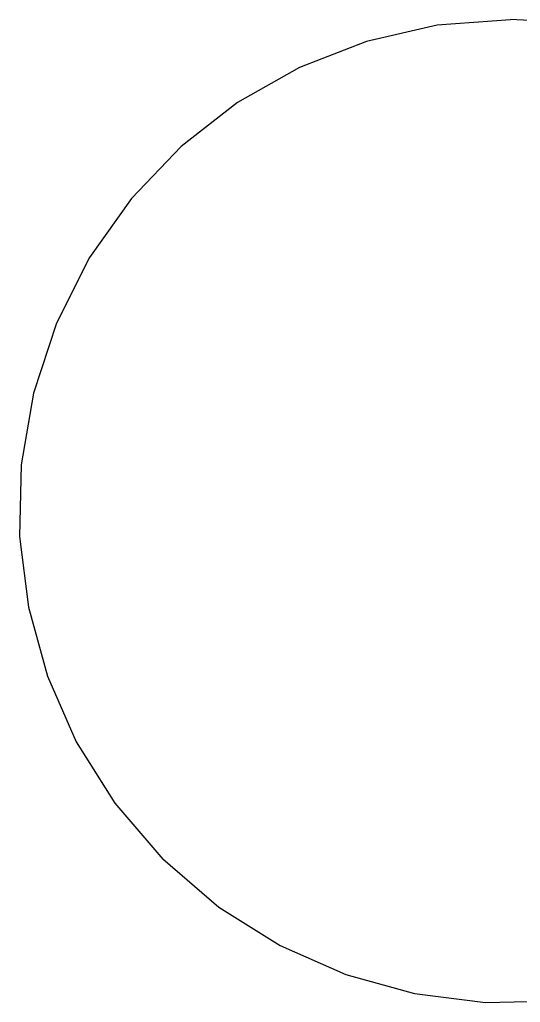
# Model space of a CAD drawing. Extents: x -1 to 307, y 59 to 2706.
# Drawn here: x 134.46 to 154.02, y 2625.41 to 2663.78 of the extents above; entities that cross this region are included whole.
import ezdxf

# ---------------------------------------------------------------- set-up
doc = ezdxf.new("R2010")
doc.units = 0

msp = doc.modelspace()

# ---------------------------------------------------------------- linework, layer by layer
at = {"layer": 'Layer_1'}
for p, q in [((150.770092, 2663.564983), (148.010127, 2662.936975)), ((150.770092, 2663.564983), (148.010127, 2662.936975)), ((150.770092, 2663.564983), (148.010127, 2662.936975)), ((150.770092, 2663.564983), (148.010127, 2662.936975)), ((150.770092, 2663.564983), (148.010127, 2662.936975)), ((150.770092, 2663.564983), (148.010127, 2662.936975)), ((150.770092, 2663.564983), (148.010127, 2662.936975)), ((150.770092, 2663.564983), (148.010127, 2662.936975)), ((150.770092, 2663.564983), (148.010127, 2662.936975)), ((150.770092, 2663.564983), (148.010127, 2662.936975)), ((150.770092, 2663.564983), (148.010127, 2662.936975)), ((150.770092, 2663.564983), (148.010127, 2662.936975)), ((150.770092, 2663.564983), (148.010127, 2662.936975)), ((150.770092, 2663.564983), (148.010127, 2662.936975)), ((150.770092, 2663.564983), (148.010127, 2662.936975)), ((150.770092, 2663.564983), (148.010127, 2662.936975)), ((150.770092, 2663.564983), (148.010127, 2662.936975)), ((150.770092, 2663.564983), (148.010127, 2662.936975)), ((150.770092, 2663.564983), (148.010127, 2662.936975)), ((150.770092, 2663.564983), (148.010127, 2662.936975)), ((150.770092, 2663.564983), (148.010127, 2662.936975)), ((150.770092, 2663.564983), (148.010127, 2662.936975)), ((150.770092, 2663.564983), (148.010127, 2662.936975)), ((150.770092, 2663.564983), (148.010127, 2662.936975)), ((153.64, 2663.78), (150.770092, 2663.564983)), ((153.64, 2663.78), (150.770092, 2663.564983)), ((153.64, 2663.78), (150.770092, 2663.564983)), ((153.64, 2663.78), (150.770092, 2663.564983)), ((153.64, 2663.78), (150.770092, 2663.564983)), ((153.64, 2663.78), (150.770092, 2663.564983)), ((153.64, 2663.78), (150.770092, 2663.564983)), ((153.64, 2663.78), (150.770092, 2663.564983)), ((153.64, 2663.78), (150.770092, 2663.564983)), ((153.64, 2663.78), (150.770092, 2663.564983)), ((153.64, 2663.78), (150.770092, 2663.564983)), ((153.64, 2663.78), (150.770092, 2663.564983)), ((153.64, 2663.78), (150.770092, 2663.564983)), ((153.64, 2663.78), (150.770092, 2663.564983)), ((153.64, 2663.78), (150.770092, 2663.564983)), ((153.64, 2663.78), (150.770092, 2663.564983)), ((153.64, 2663.78), (150.770092, 2663.564983)), ((153.64, 2663.78), (150.770092, 2663.564983)), ((153.64, 2663.78), (150.770092, 2663.564983)), ((153.64, 2663.78), (150.770092, 2663.564983)), ((153.64, 2663.78), (150.770092, 2663.564983)), ((153.64, 2663.78), (150.770092, 2663.564983)), ((153.64, 2663.78), (150.770092, 2663.564983)), ((153.64, 2663.78), (150.770092, 2663.564983)), ((155.537268, 2663.689578), (153.6396, 2663.78353)), ((155.537268, 2663.689578), (153.6396, 2663.78353)), ((155.537268, 2663.689578), (153.6396, 2663.78353)), ((155.537268, 2663.689578), (153.6396, 2663.78353)), ((155.537268, 2663.689578), (153.6396, 2663.78353)), ((155.537268, 2663.689578), (153.6396, 2663.78353)), ((155.537268, 2663.689578), (153.6396, 2663.78353)), ((155.537268, 2663.689578), (153.6396, 2663.78353)), ((155.537268, 2663.689578), (153.6396, 2663.78353)), ((155.537268, 2663.689578), (153.6396, 2663.78353)), ((155.537268, 2663.689578), (153.6396, 2663.78353)), ((155.537268, 2663.689578), (153.6396, 2663.78353)), ((155.537268, 2663.689578), (153.6396, 2663.78353)), ((155.537268, 2663.689578), (153.6396, 2663.78353)), ((155.537268, 2663.689578), (153.6396, 2663.78353)), ((155.537268, 2663.689578), (153.6396, 2663.78353)), ((155.537268, 2663.689578), (153.6396, 2663.78353)), ((155.537268, 2663.689578), (153.6396, 2663.78353)), ((155.537268, 2663.689578), (153.6396, 2663.78353)), ((155.537268, 2663.689578), (153.6396, 2663.78353)), ((155.537268, 2663.689578), (153.6396, 2663.78353)), ((155.537268, 2663.689578), (153.6396, 2663.78353)), ((155.537268, 2663.689578), (153.6396, 2663.78353)), ((155.537268, 2663.689578), (153.6396, 2663.78353)), ((153.64, 2663.78), (153.64, 2663.78)), ((153.64, 2663.78), (153.64, 2663.78)), ((153.64, 2663.78), (153.64, 2663.78)), ((153.64, 2663.78), (153.64, 2663.78)), ((153.64, 2663.78), (153.64, 2663.78)), ((153.64, 2663.78), (153.64, 2663.78)), ((153.64, 2663.78), (153.64, 2663.78)), ((153.64, 2663.78), (153.64, 2663.78)), ((148.010127, 2662.936975), (145.39836, 2661.921538)), ((148.010127, 2662.936975), (145.39836, 2661.921538)), ((148.010127, 2662.936975), (145.39836, 2661.921538)), ((148.010127, 2662.936975), (145.39836, 2661.921538)), ((148.010127, 2662.936975), (145.39836, 2661.921538)), ((148.010127, 2662.936975), (145.39836, 2661.921538)), ((148.010127, 2662.936975), (145.39836, 2661.921538)), ((148.010127, 2662.936975), (145.39836, 2661.921538)), ((148.010127, 2662.936975), (145.39836, 2661.921538)), ((148.010127, 2662.936975), (145.39836, 2661.921538)), ((148.010127, 2662.936975), (145.39836, 2661.921538)), ((148.010127, 2662.936975), (145.39836, 2661.921538)), ((148.010127, 2662.936975), (145.39836, 2661.921538)), ((148.010127, 2662.936975), (145.39836, 2661.921538)), ((148.010127, 2662.936975), (145.39836, 2661.921538)), ((148.010127, 2662.936975), (145.39836, 2661.921538)), ((148.010127, 2662.936975), (145.39836, 2661.921538)), ((148.010127, 2662.936975), (145.39836, 2661.921538)), ((148.010127, 2662.936975), (145.39836, 2661.921538)), ((148.010127, 2662.936975), (145.39836, 2661.921538)), ((148.010127, 2662.936975), (145.39836, 2661.921538)), ((148.010127, 2662.936975), (145.39836, 2661.921538)), ((148.010127, 2662.936975), (145.39836, 2661.921538)), ((148.010127, 2662.936975), (145.39836, 2661.921538)), ((145.39836, 2661.921538), (142.973049, 2660.544234)), ((145.39836, 2661.921538), (142.973049, 2660.544234)), ((145.39836, 2661.921538), (142.973049, 2660.544234)), ((145.39836, 2661.921538), (142.973049, 2660.544234)), ((145.39836, 2661.921538), (142.973049, 2660.544234)), ((145.39836, 2661.921538), (142.973049, 2660.544234)), ((145.39836, 2661.921538), (142.973049, 2660.544234)), ((145.39836, 2661.921538), (142.973049, 2660.544234)), ((145.39836, 2661.921538), (142.973049, 2660.544234)), ((145.39836, 2661.921538), (142.973049, 2660.544234)), ((145.39836, 2661.921538), (142.973049, 2660.544234)), ((145.39836, 2661.921538), (142.973049, 2660.544234)), ((145.39836, 2661.921538), (142.973049, 2660.544234)), ((145.39836, 2661.921538), (142.973049, 2660.544234)), ((145.39836, 2661.921538), (142.973049, 2660.544234)), ((145.39836, 2661.921538), (142.973049, 2660.544234)), ((145.39836, 2661.921538), (142.973049, 2660.544234)), ((145.39836, 2661.921538), (142.973049, 2660.544234)), ((145.39836, 2661.921538), (142.973049, 2660.544234)), ((145.39836, 2661.921538), (142.973049, 2660.544234)), ((145.39836, 2661.921538), (142.973049, 2660.544234)), ((145.39836, 2661.921538), (142.973049, 2660.544234)), ((145.39836, 2661.921538), (142.973049, 2660.544234)), ((145.39836, 2661.921538), (142.973049, 2660.544234)), ((142.973049, 2660.544234), (140.77245, 2658.830625)), ((142.973049, 2660.544234), (140.77245, 2658.830625)), ((142.973049, 2660.544234), (140.77245, 2658.830625)), ((142.973049, 2660.544234), (140.77245, 2658.830625)), ((142.973049, 2660.544234), (140.77245, 2658.830625)), ((142.973049, 2660.544234), (140.77245, 2658.830625)), ((142.973049, 2660.544234), (140.77245, 2658.830625)), ((142.973049, 2660.544234), (140.77245, 2658.830625)), ((142.973049, 2660.544234), (140.77245, 2658.830625)), ((142.973049, 2660.544234), (140.77245, 2658.830625)), ((142.973049, 2660.544234), (140.77245, 2658.830625)), ((142.973049, 2660.544234), (140.77245, 2658.830625)), ((142.973049, 2660.544234), (140.77245, 2658.830625)), ((142.973049, 2660.544234), (140.77245, 2658.830625)), ((142.973049, 2660.544234), (140.77245, 2658.830625)), ((142.973049, 2660.544234), (140.77245, 2658.830625)), ((142.973049, 2660.544234), (140.77245, 2658.830625)), ((142.973049, 2660.544234), (140.77245, 2658.830625)), ((142.973049, 2660.544234), (140.77245, 2658.830625)), ((142.973049, 2660.544234), (140.77245, 2658.830625)), ((142.973049, 2660.544234), (140.77245, 2658.830625)), ((142.973049, 2660.544234), (140.77245, 2658.830625)), ((142.973049, 2660.544234), (140.77245, 2658.830625)), ((142.973049, 2660.544234), (140.77245, 2658.830625)), ((140.77245, 2658.830625), (138.834821, 2656.806275)), ((140.77245, 2658.830625), (138.834821, 2656.806275)), ((140.77245, 2658.830625), (138.834821, 2656.806275)), ((140.77245, 2658.830625), (138.834821, 2656.806275)), ((140.77245, 2658.830625), (138.834821, 2656.806275)), ((140.77245, 2658.830625), (138.834821, 2656.806275)), ((140.77245, 2658.830625), (138.834821, 2656.806275)), ((140.77245, 2658.830625), (138.834821, 2656.806275)), ((140.77245, 2658.830625), (138.834821, 2656.806275)), ((140.77245, 2658.830625), (138.834821, 2656.806275)), ((140.77245, 2658.830625), (138.834821, 2656.806275)), ((140.77245, 2658.830625), (138.834821, 2656.806275)), ((140.77245, 2658.830625), (138.834821, 2656.806275)), ((140.77245, 2658.830625), (138.834821, 2656.806275)), ((140.77245, 2658.830625), (138.834821, 2656.806275)), ((140.77245, 2658.830625), (138.834821, 2656.806275)), ((140.77245, 2658.830625), (138.834821, 2656.806275)), ((140.77245, 2658.830625), (138.834821, 2656.806275)), ((140.77245, 2658.830625), (138.834821, 2656.806275)), ((140.77245, 2658.830625), (138.834821, 2656.806275)), ((140.77245, 2658.830625), (138.834821, 2656.806275)), ((140.77245, 2658.830625), (138.834821, 2656.806275)), ((140.77245, 2658.830625), (138.834821, 2656.806275)), ((140.77245, 2658.830625), (138.834821, 2656.806275)), ((138.834821, 2656.806275), (137.198419, 2654.496746)), ((138.834821, 2656.806275), (137.198419, 2654.496746)), ((138.834821, 2656.806275), (137.198419, 2654.496746)), ((138.834821, 2656.806275), (137.198419, 2654.496746)), ((138.834821, 2656.806275), (137.198419, 2654.496746)), ((138.834821, 2656.806275), (137.198419, 2654.496746)), ((138.834821, 2656.806275), (137.198419, 2654.496746)), ((138.834821, 2656.806275), (137.198419, 2654.496746)), ((138.834821, 2656.806275), (137.198419, 2654.496746)), ((138.834821, 2656.806275), (137.198419, 2654.496746)), ((138.834821, 2656.806275), (137.198419, 2654.496746)), ((138.834821, 2656.806275), (137.198419, 2654.496746)), ((138.834821, 2656.806275), (137.198419, 2654.496746)), ((138.834821, 2656.806275), (137.198419, 2654.496746)), ((138.834821, 2656.806275), (137.198419, 2654.496746)), ((138.834821, 2656.806275), (137.198419, 2654.496746)), ((138.834821, 2656.806275), (137.198419, 2654.496746)), ((138.834821, 2656.806275), (137.198419, 2654.496746)), ((138.834821, 2656.806275), (137.198419, 2654.496746)), ((138.834821, 2656.806275), (137.198419, 2654.496746)), ((138.834821, 2656.806275), (137.198419, 2654.496746)), ((138.834821, 2656.806275), (137.198419, 2654.496746)), ((138.834821, 2656.806275), (137.198419, 2654.496746)), ((138.834821, 2656.806275), (137.198419, 2654.496746)), ((137.198419, 2654.496746), (135.9015, 2651.9276)), ((137.198419, 2654.496746), (135.9015, 2651.9276)), ((137.198419, 2654.496746), (135.9015, 2651.9276)), ((137.198419, 2654.496746), (135.9015, 2651.9276)), ((137.198419, 2654.496746), (135.9015, 2651.9276)), ((137.198419, 2654.496746), (135.9015, 2651.9276)), ((137.198419, 2654.496746), (135.9015, 2651.9276)), ((137.198419, 2654.496746), (135.9015, 2651.9276)), ((137.198419, 2654.496746), (135.9015, 2651.9276)), ((137.198419, 2654.496746), (135.9015, 2651.9276)), ((137.198419, 2654.496746), (135.9015, 2651.9276)), ((137.198419, 2654.496746), (135.9015, 2651.9276)), ((137.198419, 2654.496746), (135.9015, 2651.9276)), ((137.198419, 2654.496746), (135.9015, 2651.9276)), ((137.198419, 2654.496746), (135.9015, 2651.9276)), ((137.198419, 2654.496746), (135.9015, 2651.9276)), ((137.198419, 2654.496746), (135.9015, 2651.9276)), ((137.198419, 2654.496746), (135.9015, 2651.9276)), ((137.198419, 2654.496746), (135.9015, 2651.9276)), ((137.198419, 2654.496746), (135.9015, 2651.9276)), ((137.198419, 2654.496746), (135.9015, 2651.9276)), ((137.198419, 2654.496746), (135.9015, 2651.9276)), ((137.198419, 2654.496746), (135.9015, 2651.9276)), ((137.198419, 2654.496746), (135.9015, 2651.9276)), ((135.901, 2651.93), (135.001386, 2649.196263)), ((135.901, 2651.93), (135.001386, 2649.196263)), ((135.901, 2651.93), (135.001386, 2649.196263)), ((135.901, 2651.93), (135.001386, 2649.196263)), ((135.901, 2651.93), (135.001386, 2649.196263)), ((135.901, 2651.93), (135.001386, 2649.196263)), ((135.901, 2651.93), (135.001386, 2649.196263)), ((135.901, 2651.93), (135.001386, 2649.196263)), ((135.901, 2651.93), (135.001386, 2649.196263)), ((135.901, 2651.93), (135.001386, 2649.196263)), ((135.901, 2651.93), (135.001386, 2649.196263)), ((135.901, 2651.93), (135.001386, 2649.196263)), ((135.901, 2651.93), (135.001386, 2649.196263)), ((135.901, 2651.93), (135.001386, 2649.196263)), ((135.901, 2651.93), (135.001386, 2649.196263)), ((135.901, 2651.93), (135.001386, 2649.196263)), ((135.901, 2651.93), (135.001386, 2649.196263)), ((135.901, 2651.93), (135.001386, 2649.196263)), ((135.901, 2651.93), (135.001386, 2649.196263)), ((135.901, 2651.93), (135.001386, 2649.196263)), ((135.901, 2651.93), (135.001386, 2649.196263)), ((135.901, 2651.93), (135.001386, 2649.196263)), ((135.901, 2651.93), (135.001386, 2649.196263)), ((135.901, 2651.93), (135.001386, 2649.196263)), ((135.001386, 2649.196263), (134.5254, 2646.406057)), ((135.001386, 2649.196263), (134.5254, 2646.406057)), ((135.001386, 2649.196263), (134.5254, 2646.406057)), ((135.001386, 2649.196263), (134.5254, 2646.406057)), ((135.001386, 2649.196263), (134.5254, 2646.406057)), ((135.001386, 2649.196263), (134.5254, 2646.406057)), ((135.001386, 2649.196263), (134.5254, 2646.406057)), ((135.001386, 2649.196263), (134.5254, 2646.406057)), ((135.001386, 2649.196263), (134.5254, 2646.406057)), ((135.001386, 2649.196263), (134.5254, 2646.406057)), ((135.001386, 2649.196263), (134.5254, 2646.406057)), ((135.001386, 2649.196263), (134.5254, 2646.406057)), ((135.001386, 2649.196263), (134.5254, 2646.406057)), ((135.001386, 2649.196263), (134.5254, 2646.406057)), ((135.001386, 2649.196263), (134.5254, 2646.406057)), ((135.001386, 2649.196263), (134.5254, 2646.406057)), ((135.001386, 2649.196263), (134.5254, 2646.406057)), ((135.001386, 2649.196263), (134.5254, 2646.406057)), ((135.001386, 2649.196263), (134.5254, 2646.406057)), ((135.001386, 2649.196263), (134.5254, 2646.406057)), ((135.001386, 2649.196263), (134.5254, 2646.406057)), ((135.001386, 2649.196263), (134.5254, 2646.406057)), ((135.001386, 2649.196263), (134.5254, 2646.406057)), ((135.001386, 2649.196263), (134.5254, 2646.406057)), ((134.5254, 2646.406057), (134.464069, 2643.604508)), ((134.5254, 2646.406057), (134.464069, 2643.604508)), ((134.5254, 2646.406057), (134.464069, 2643.604508)), ((134.5254, 2646.406057), (134.464069, 2643.604508)), ((134.5254, 2646.406057), (134.464069, 2643.604508)), ((134.5254, 2646.406057), (134.464069, 2643.604508)), ((134.5254, 2646.406057), (134.464069, 2643.604508)), ((134.5254, 2646.406057), (134.464069, 2643.604508)), ((134.5254, 2646.406057), (134.464069, 2643.604508)), ((134.5254, 2646.406057), (134.464069, 2643.604508)), ((134.5254, 2646.406057), (134.464069, 2643.604508)), ((134.5254, 2646.406057), (134.464069, 2643.604508)), ((134.5254, 2646.406057), (134.464069, 2643.604508)), ((134.5254, 2646.406057), (134.464069, 2643.604508)), ((134.5254, 2646.406057), (134.464069, 2643.604508)), ((134.5254, 2646.406057), (134.464069, 2643.604508)), ((134.5254, 2646.406057), (134.464069, 2643.604508)), ((134.5254, 2646.406057), (134.464069, 2643.604508)), ((134.5254, 2646.406057), (134.464069, 2643.604508)), ((134.5254, 2646.406057), (134.464069, 2643.604508)), ((134.5254, 2646.406057), (134.464069, 2643.604508)), ((134.5254, 2646.406057), (134.464069, 2643.604508)), ((134.5254, 2646.406057), (134.464069, 2643.604508)), ((134.5254, 2646.406057), (134.464069, 2643.604508)), ((134.464069, 2643.604508), (134.808414, 2640.83674)), ((134.464069, 2643.604508), (134.808414, 2640.83674)), ((134.464069, 2643.604508), (134.808414, 2640.83674)), ((134.464069, 2643.604508), (134.808414, 2640.83674)), ((134.464069, 2643.604508), (134.808414, 2640.83674)), ((134.464069, 2643.604508), (134.808414, 2640.83674)), ((134.464069, 2643.604508), (134.808414, 2640.83674)), ((134.464069, 2643.604508), (134.808414, 2640.83674)), ((134.464069, 2643.604508), (134.808414, 2640.83674)), ((134.464069, 2643.604508), (134.808414, 2640.83674)), ((134.464069, 2643.604508), (134.808414, 2640.83674)), ((134.464069, 2643.604508), (134.808414, 2640.83674)), ((134.464069, 2643.604508), (134.808414, 2640.83674)), ((134.464069, 2643.604508), (134.808414, 2640.83674)), ((134.464069, 2643.604508), (134.808414, 2640.83674)), ((134.464069, 2643.604508), (134.808414, 2640.83674)), ((134.464069, 2643.604508), (134.808414, 2640.83674)), ((134.464069, 2643.604508), (134.808414, 2640.83674)), ((134.464069, 2643.604508), (134.808414, 2640.83674)), ((134.464069, 2643.604508), (134.808414, 2640.83674)), ((134.464069, 2643.604508), (134.808414, 2640.83674)), ((134.464069, 2643.604508), (134.808414, 2640.83674)), ((134.464069, 2643.604508), (134.808414, 2640.83674)), ((134.464069, 2643.604508), (134.808414, 2640.83674)), ((134.808414, 2640.83674), (135.54946, 2638.14788)), ((134.808414, 2640.83674), (135.54946, 2638.14788)), ((134.808414, 2640.83674), (135.54946, 2638.14788)), ((134.808414, 2640.83674), (135.54946, 2638.14788)), ((134.808414, 2640.83674), (135.54946, 2638.14788)), ((134.808414, 2640.83674), (135.54946, 2638.14788)), ((134.808414, 2640.83674), (135.54946, 2638.14788)), ((134.808414, 2640.83674), (135.54946, 2638.14788)), ((134.808414, 2640.83674), (135.54946, 2638.14788)), ((134.808414, 2640.83674), (135.54946, 2638.14788)), ((134.808414, 2640.83674), (135.54946, 2638.14788)), ((134.808414, 2640.83674), (135.54946, 2638.14788)), ((134.808414, 2640.83674), (135.54946, 2638.14788)), ((134.808414, 2640.83674), (135.54946, 2638.14788)), ((134.808414, 2640.83674), (135.54946, 2638.14788)), ((134.808414, 2640.83674), (135.54946, 2638.14788)), ((134.808414, 2640.83674), (135.54946, 2638.14788)), ((134.808414, 2640.83674), (135.54946, 2638.14788)), ((134.808414, 2640.83674), (135.54946, 2638.14788)), ((134.808414, 2640.83674), (135.54946, 2638.14788)), ((134.808414, 2640.83674), (135.54946, 2638.14788)), ((134.808414, 2640.83674), (135.54946, 2638.14788)), ((134.808414, 2640.83674), (135.54946, 2638.14788)), ((134.808414, 2640.83674), (135.54946, 2638.14788)), ((135.54946, 2638.14788), (136.67823, 2635.583052)), ((135.54946, 2638.14788), (136.67823, 2635.583052)), ((135.54946, 2638.14788), (136.67823, 2635.583052)), ((135.54946, 2638.14788), (136.67823, 2635.583052)), ((135.54946, 2638.14788), (136.67823, 2635.583052)), ((135.54946, 2638.14788), (136.67823, 2635.583052)), ((135.54946, 2638.14788), (136.67823, 2635.583052)), ((135.54946, 2638.14788), (136.67823, 2635.583052)), ((135.54946, 2638.14788), (136.67823, 2635.583052)), ((135.54946, 2638.14788), (136.67823, 2635.583052)), ((135.54946, 2638.14788), (136.67823, 2635.583052)), ((135.54946, 2638.14788), (136.67823, 2635.583052)), ((135.54946, 2638.14788), (136.67823, 2635.583052)), ((135.54946, 2638.14788), (136.67823, 2635.583052)), ((135.54946, 2638.14788), (136.67823, 2635.583052)), ((135.54946, 2638.14788), (136.67823, 2635.583052)), ((135.54946, 2638.14788), (136.67823, 2635.583052)), ((135.54946, 2638.14788), (136.67823, 2635.583052)), ((135.54946, 2638.14788), (136.67823, 2635.583052)), ((135.54946, 2638.14788), (136.67823, 2635.583052)), ((135.54946, 2638.14788), (136.67823, 2635.583052)), ((135.54946, 2638.14788), (136.67823, 2635.583052)), ((135.54946, 2638.14788), (136.67823, 2635.583052)), ((135.54946, 2638.14788), (136.67823, 2635.583052)), ((136.67823, 2635.583052), (138.185749, 2633.187384)), ((136.67823, 2635.583052), (138.185749, 2633.187384)), ((136.67823, 2635.583052), (138.185749, 2633.187384)), ((136.67823, 2635.583052), (138.185749, 2633.187384)), ((136.67823, 2635.583052), (138.185749, 2633.187384)), ((136.67823, 2635.583052), (138.185749, 2633.187384)), ((136.67823, 2635.583052), (138.185749, 2633.187384)), ((136.67823, 2635.583052), (138.185749, 2633.187384)), ((136.67823, 2635.583052), (138.185749, 2633.187384)), ((136.67823, 2635.583052), (138.185749, 2633.187384)), ((136.67823, 2635.583052), (138.185749, 2633.187384)), ((136.67823, 2635.583052), (138.185749, 2633.187384)), ((136.67823, 2635.583052), (138.185749, 2633.187384)), ((136.67823, 2635.583052), (138.185749, 2633.187384)), ((136.67823, 2635.583052), (138.185749, 2633.187384)), ((136.67823, 2635.583052), (138.185749, 2633.187384)), ((136.67823, 2635.583052), (138.185749, 2633.187384)), ((136.67823, 2635.583052), (138.185749, 2633.187384)), ((136.67823, 2635.583052), (138.185749, 2633.187384)), ((136.67823, 2635.583052), (138.185749, 2633.187384)), ((136.67823, 2635.583052), (138.185749, 2633.187384)), ((136.67823, 2635.583052), (138.185749, 2633.187384)), ((136.67823, 2635.583052), (138.185749, 2633.187384)), ((136.67823, 2635.583052), (138.185749, 2633.187384)), ((138.185749, 2633.187384), (140.06304, 2631.006)), ((138.185749, 2633.187384), (140.06304, 2631.006)), ((138.185749, 2633.187384), (140.06304, 2631.006)), ((138.185749, 2633.187384), (140.06304, 2631.006)), ((138.185749, 2633.187384), (140.06304, 2631.006)), ((138.185749, 2633.187384), (140.06304, 2631.006)), ((138.185749, 2633.187384), (140.06304, 2631.006)), ((138.185749, 2633.187384), (140.06304, 2631.006)), ((138.185749, 2633.187384), (140.06304, 2631.006)), ((138.185749, 2633.187384), (140.06304, 2631.006)), ((138.185749, 2633.187384), (140.06304, 2631.006)), ((138.185749, 2633.187384), (140.06304, 2631.006)), ((138.185749, 2633.187384), (140.06304, 2631.006)), ((138.185749, 2633.187384), (140.06304, 2631.006)), ((138.185749, 2633.187384), (140.06304, 2631.006)), ((138.185749, 2633.187384), (140.06304, 2631.006)), ((138.185749, 2633.187384), (140.06304, 2631.006)), ((138.185749, 2633.187384), (140.06304, 2631.006)), ((138.185749, 2633.187384), (140.06304, 2631.006)), ((138.185749, 2633.187384), (140.06304, 2631.006)), ((138.185749, 2633.187384), (140.06304, 2631.006)), ((138.185749, 2633.187384), (140.06304, 2631.006)), ((138.185749, 2633.187384), (140.06304, 2631.006)), ((138.185749, 2633.187384), (140.06304, 2631.006)), ((140.063, 2631.01), (142.244371, 2629.132706)), ((140.063, 2631.01), (142.244371, 2629.132706)), ((140.063, 2631.01), (142.244371, 2629.132706)), ((140.063, 2631.01), (142.244371, 2629.132706)), ((140.063, 2631.01), (142.244371, 2629.132706)), ((140.063, 2631.01), (142.244371, 2629.132706)), ((140.063, 2631.01), (142.244371, 2629.132706)), ((140.063, 2631.01), (142.244371, 2629.132706)), ((140.063, 2631.01), (142.244371, 2629.132706)), ((140.063, 2631.01), (142.244371, 2629.132706)), ((140.063, 2631.01), (142.244371, 2629.132706)), ((140.063, 2631.01), (142.244371, 2629.132706)), ((140.063, 2631.01), (142.244371, 2629.132706)), ((140.063, 2631.01), (142.244371, 2629.132706)), ((140.063, 2631.01), (142.244371, 2629.132706)), ((140.063, 2631.01), (142.244371, 2629.132706)), ((140.063, 2631.01), (142.244371, 2629.132706)), ((140.063, 2631.01), (142.244371, 2629.132706)), ((140.063, 2631.01), (142.244371, 2629.132706)), ((140.063, 2631.01), (142.244371, 2629.132706)), ((140.063, 2631.01), (142.244371, 2629.132706)), ((140.063, 2631.01), (142.244371, 2629.132706)), ((140.063, 2631.01), (142.244371, 2629.132706)), ((140.063, 2631.01), (142.244371, 2629.132706)), ((142.244371, 2629.132706), (144.64003, 2627.625185)), ((142.244371, 2629.132706), (144.64003, 2627.625185)), ((142.244371, 2629.132706), (144.64003, 2627.625185)), ((142.244371, 2629.132706), (144.64003, 2627.625185)), ((142.244371, 2629.132706), (144.64003, 2627.625185)), ((142.244371, 2629.132706), (144.64003, 2627.625185)), ((142.244371, 2629.132706), (144.64003, 2627.625185)), ((142.244371, 2629.132706), (144.64003, 2627.625185)), ((142.244371, 2629.132706), (144.64003, 2627.625185)), ((142.244371, 2629.132706), (144.64003, 2627.625185)), ((142.244371, 2629.132706), (144.64003, 2627.625185)), ((142.244371, 2629.132706), (144.64003, 2627.625185)), ((142.244371, 2629.132706), (144.64003, 2627.625185)), ((142.244371, 2629.132706), (144.64003, 2627.625185)), ((142.244371, 2629.132706), (144.64003, 2627.625185)), ((142.244371, 2629.132706), (144.64003, 2627.625185)), ((142.244371, 2629.132706), (144.64003, 2627.625185)), ((142.244371, 2629.132706), (144.64003, 2627.625185)), ((142.244371, 2629.132706), (144.64003, 2627.625185)), ((142.244371, 2629.132706), (144.64003, 2627.625185)), ((142.244371, 2629.132706), (144.64003, 2627.625185)), ((142.244371, 2629.132706), (144.64003, 2627.625185)), ((142.244371, 2629.132706), (144.64003, 2627.625185)), ((142.244371, 2629.132706), (144.64003, 2627.625185)), ((144.64003, 2627.625185), (147.204852, 2626.496413)), ((144.64003, 2627.625185), (147.204852, 2626.496413)), ((144.64003, 2627.625185), (147.204852, 2626.496413)), ((144.64003, 2627.625185), (147.204852, 2626.496413)), ((144.64003, 2627.625185), (147.204852, 2626.496413)), ((144.64003, 2627.625185), (147.204852, 2626.496413)), ((144.64003, 2627.625185), (147.204852, 2626.496413)), ((144.64003, 2627.625185), (147.204852, 2626.496413)), ((144.64003, 2627.625185), (147.204852, 2626.496413)), ((144.64003, 2627.625185), (147.204852, 2626.496413)), ((144.64003, 2627.625185), (147.204852, 2626.496413)), ((144.64003, 2627.625185), (147.204852, 2626.496413)), ((144.64003, 2627.625185), (147.204852, 2626.496413)), ((144.64003, 2627.625185), (147.204852, 2626.496413)), ((144.64003, 2627.625185), (147.204852, 2626.496413)), ((144.64003, 2627.625185), (147.204852, 2626.496413)), ((144.64003, 2627.625185), (147.204852, 2626.496413)), ((144.64003, 2627.625185), (147.204852, 2626.496413)), ((144.64003, 2627.625185), (147.204852, 2626.496413)), ((144.64003, 2627.625185), (147.204852, 2626.496413)), ((144.64003, 2627.625185), (147.204852, 2626.496413)), ((144.64003, 2627.625185), (147.204852, 2626.496413)), ((144.64003, 2627.625185), (147.204852, 2626.496413)), ((144.64003, 2627.625185), (147.204852, 2626.496413)), ((147.204852, 2626.496413), (149.89371, 2625.755366)), ((147.204852, 2626.496413), (149.89371, 2625.755366)), ((147.204852, 2626.496413), (149.89371, 2625.755366)), ((147.204852, 2626.496413), (149.89371, 2625.755366)), ((147.204852, 2626.496413), (149.89371, 2625.755366)), ((147.204852, 2626.496413), (149.89371, 2625.755366)), ((147.204852, 2626.496413), (149.89371, 2625.755366)), ((147.204852, 2626.496413), (149.89371, 2625.755366)), ((147.204852, 2626.496413), (149.89371, 2625.755366)), ((147.204852, 2626.496413), (149.89371, 2625.755366)), ((147.204852, 2626.496413), (149.89371, 2625.755366)), ((147.204852, 2626.496413), (149.89371, 2625.755366)), ((147.204852, 2626.496413), (149.89371, 2625.755366)), ((147.204852, 2626.496413), (149.89371, 2625.755366)), ((147.204852, 2626.496413), (149.89371, 2625.755366)), ((147.204852, 2626.496413), (149.89371, 2625.755366)), ((147.204852, 2626.496413), (149.89371, 2625.755366)), ((147.204852, 2626.496413), (149.89371, 2625.755366)), ((147.204852, 2626.496413), (149.89371, 2625.755366)), ((147.204852, 2626.496413), (149.89371, 2625.755366)), ((147.204852, 2626.496413), (149.89371, 2625.755366)), ((147.204852, 2626.496413), (149.89371, 2625.755366)), ((147.204852, 2626.496413), (149.89371, 2625.755366)), ((147.204852, 2626.496413), (149.89371, 2625.755366)), ((149.89371, 2625.755366), (152.66148, 2625.411022)), ((149.89371, 2625.755366), (152.66148, 2625.411022)), ((149.89371, 2625.755366), (152.66148, 2625.411022)), ((149.89371, 2625.755366), (152.66148, 2625.411022)), ((149.89371, 2625.755366), (152.66148, 2625.411022)), ((149.89371, 2625.755366), (152.66148, 2625.411022)), ((149.89371, 2625.755366), (152.66148, 2625.411022)), ((149.89371, 2625.755366), (152.66148, 2625.411022)), ((149.89371, 2625.755366), (152.66148, 2625.411022)), ((149.89371, 2625.755366), (152.66148, 2625.411022)), ((149.89371, 2625.755366), (152.66148, 2625.411022)), ((149.89371, 2625.755366), (152.66148, 2625.411022)), ((149.89371, 2625.755366), (152.66148, 2625.411022)), ((149.89371, 2625.755366), (152.66148, 2625.411022)), ((149.89371, 2625.755366), (152.66148, 2625.411022)), ((149.89371, 2625.755366), (152.66148, 2625.411022)), ((149.89371, 2625.755366), (152.66148, 2625.411022)), ((149.89371, 2625.755366), (152.66148, 2625.411022)), ((149.89371, 2625.755366), (152.66148, 2625.411022)), ((149.89371, 2625.755366), (152.66148, 2625.411022)), ((149.89371, 2625.755366), (152.66148, 2625.411022)), ((149.89371, 2625.755366), (152.66148, 2625.411022)), ((149.89371, 2625.755366), (152.66148, 2625.411022)), ((149.89371, 2625.755366), (152.66148, 2625.411022)), ((152.66148, 2625.411022), (155.463035, 2625.472355)), ((152.66148, 2625.411022), (155.463035, 2625.472355)), ((152.66148, 2625.411022), (155.463035, 2625.472355)), ((152.66148, 2625.411022), (155.463035, 2625.472355)), ((152.66148, 2625.411022), (155.463035, 2625.472355)), ((152.66148, 2625.411022), (155.463035, 2625.472355)), ((152.66148, 2625.411022), (155.463035, 2625.472355)), ((152.66148, 2625.411022), (155.463035, 2625.472355)), ((152.66148, 2625.411022), (155.463035, 2625.472355)), ((152.66148, 2625.411022), (155.463035, 2625.472355)), ((152.66148, 2625.411022), (155.463035, 2625.472355)), ((152.66148, 2625.411022), (155.463035, 2625.472355)), ((152.66148, 2625.411022), (155.463035, 2625.472355)), ((152.66148, 2625.411022), (155.463035, 2625.472355)), ((152.66148, 2625.411022), (155.463035, 2625.472355)), ((152.66148, 2625.411022), (155.463035, 2625.472355)), ((152.66148, 2625.411022), (155.463035, 2625.472355)), ((152.66148, 2625.411022), (155.463035, 2625.472355)), ((152.66148, 2625.411022), (155.463035, 2625.472355)), ((152.66148, 2625.411022), (155.463035, 2625.472355)), ((152.66148, 2625.411022), (155.463035, 2625.472355)), ((152.66148, 2625.411022), (155.463035, 2625.472355)), ((152.66148, 2625.411022), (155.463035, 2625.472355)), ((152.66148, 2625.411022), (155.463035, 2625.472355))]:
    msp.add_line(p, q, dxfattribs=at)

doc.saveas('drawing.dxf')
